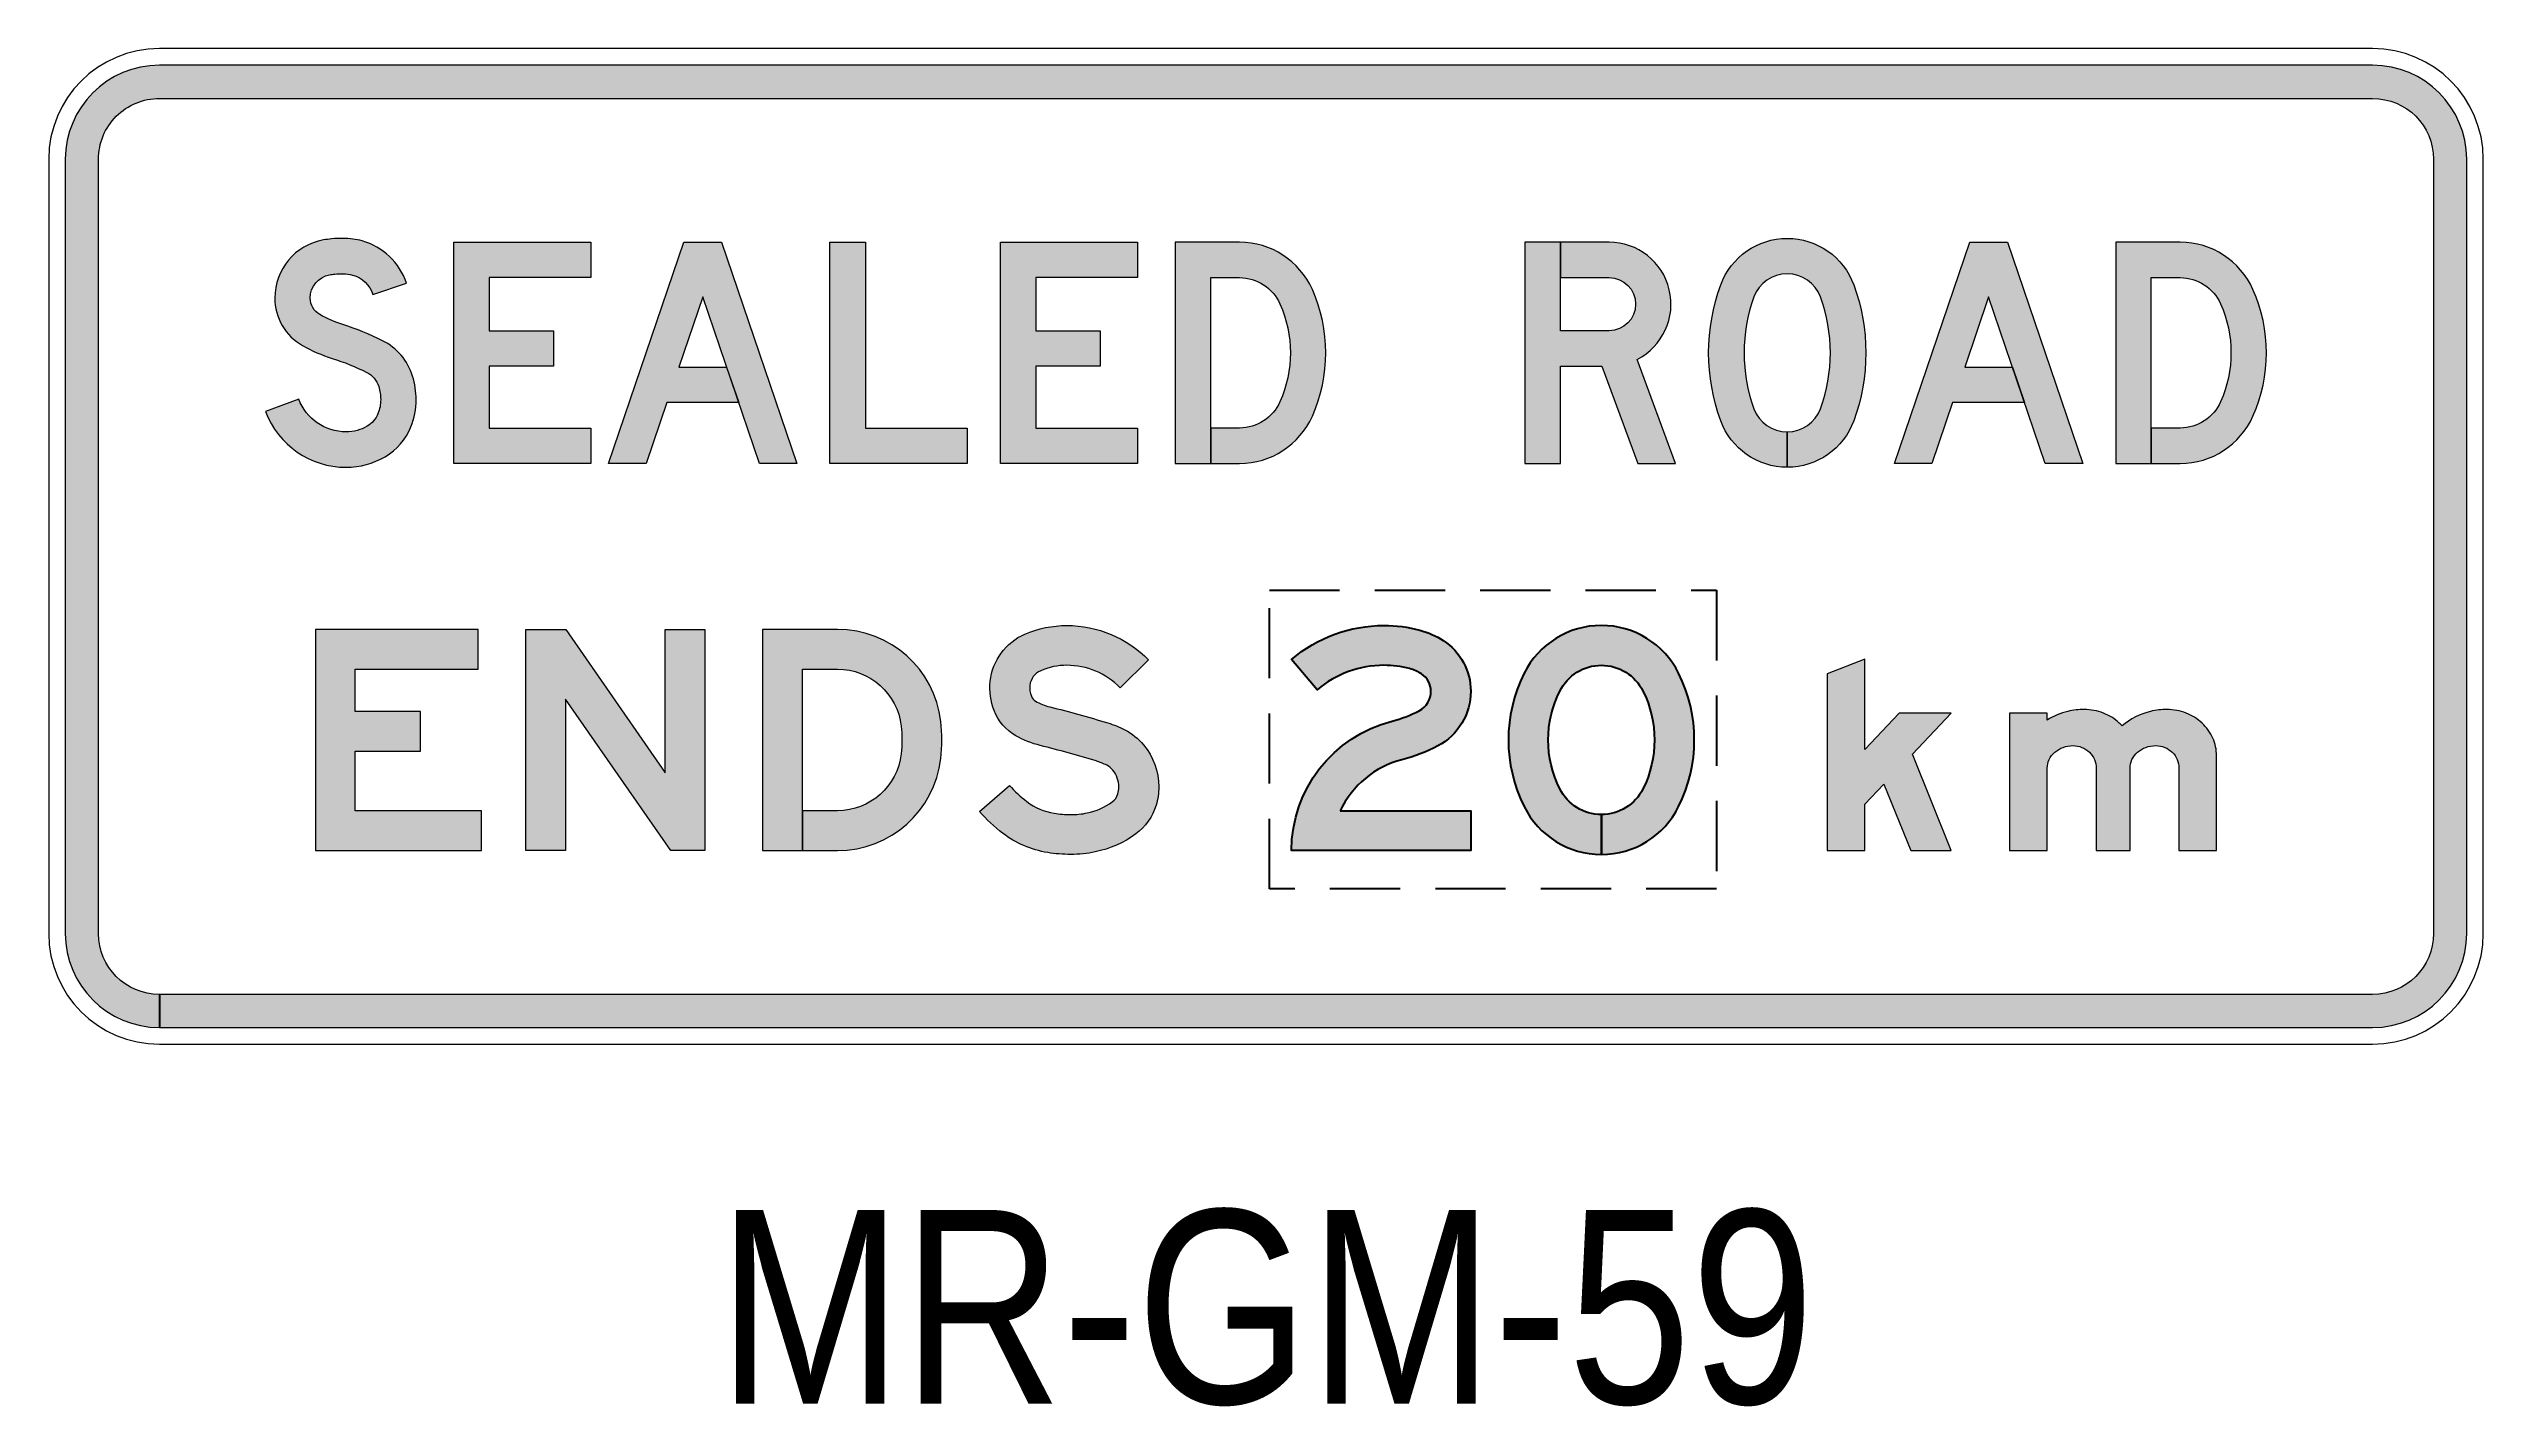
# Model space of a CAD drawing. Header units: millimetres. Extents: x 0 to 44, y -6.5 to 18.
import ezdxf
from ezdxf.enums import TextEntityAlignment as Align

# ---------------------------------------------------------------- set-up
doc = ezdxf.new("R2010")
doc.units = ezdxf.units.MM
doc.linetypes.add('DASHED', pattern=[19.049999999999997, 12.7, -6.35])
for name, color, linetype in [('DASHED LAYER', 1, 'DASHED'), ('GREY LAYER', 8, 'Continuous'), ('T35', 3, 'Continuous')]:
    doc.layers.add(name, color=color, linetype=linetype)
doc.layers.add('GSBWFILL', color=3, linetype='Continuous', lineweight=0)
doc.styles.add('T35', font='ARIALN.TTF', dxfattribs={"height": 3.5})
doc.styles.add('TSText', font='ARIALN.TTF', dxfattribs={"height": 25.00000000928695})

# ---------------------------------------------------------------- blocks, each defined once
blk = doc.blocks.new('*U22')
at = {"layer": 'GSBWFILL', "transparency": 33554687}
blk.add_hatch(color=256, dxfattribs=at).paths.add_polyline_path([(-999.7000000000016, -435.0000000000005), (1000.000000000001, -435.0000000000005, 0.414213562373095), (1085.000000000001, -350.0000000000005), (1085.000000000001, 350.0000000000018, 0.414213562373095), (1000.000000000001, 435.0000000000018), (-1000.000000000002, 435.0000000000018, 0.414213562373095), (-1085.000000000002, 350.0000000000018), (-1085.000000000002, -350.0000000000005, 0.414213562373095), (-1000.000000000002, -435.0000000000005), (-1000.000000000002, -405.0000000000005, -0.414213562373095), (-1055.000000000002, -350.0000000000005), (-1055.000000000002, 350.0000000000018, -0.414213562373095), (-1000.000000000002, 405.0000000000018), (1000.000000000001, 405.0000000000018, -0.414213562373095), (1055.000000000001, 350.0000000000018), (1055.000000000001, -350.0000000000005, -0.414213562373095), (1000.000000000001, -405.0000000000005), (-999.7000000000019, -405)])
at = {"layer": 'GSBWFILL', "linetype": 'Continuous', "transparency": 33554687}
for points in [[(-1000.000000000002, -450.0000000000005), (1000.000000000001, -450.0000000000005, 0.414213562373095), (1100.000000000001, -350.0000000000005), (1100.000000000001, 350.0000000000018, 0.414213562373095), (1000.000000000001, 450.0000000000018), (-1000.000000000002, 450.0000000000018, 0.414213562373095), (-1100.000000000002, 350.0000000000018), (-1100.000000000002, -350.0000000000005, 0.414213562373095), (-1000.000000000002, -450.0000000000005)], [(-999.7000000000016, -435.0000000000005), (1000.000000000001, -435.0000000000005, 0.414213562373095), (1085.000000000001, -350.0000000000005), (1085.000000000001, 350.0000000000018, 0.414213562373095), (1000.000000000001, 435.0000000000018), (-1000.000000000002, 435.0000000000018, 0.414213562373095), (-1085.000000000002, 350.0000000000018), (-1085.000000000002, -350.0000000000005, 0.414213562373095), (-1000.000000000002, -435.0000000000005), (-1000.000000000002, -405.0000000000005, -0.414213562373095), (-1055.000000000002, -350.0000000000005), (-1055.000000000002, 350.0000000000018, -0.414213562373095), (-1000.000000000002, 405.0000000000018), (1000.000000000001, 405.0000000000018, -0.414213562373095), (1055.000000000001, 350.0000000000018), (1055.000000000001, -350.0000000000005, -0.414213562373095), (1000.000000000001, -405.0000000000005), (-999.7000000000019, -405), (-999.7000000000016, -435.0000000000005)]]:
    blk.add_lwpolyline(points, format="xyb", close=True, dxfattribs=at).dxf.unprotected_set("ltscale", 0)
at = {"layer": 'GSBWFILL', "color": 250, "transparency": 33554687, "style": 'TSText'}
for s in ['levels:GSCOLORFILL|GSBWFILL|GSOUTLINE', 'panelStyle:MR-GM-59-Sealed_Rd.ssm', 'chevronShoulderRadius:300.000', 'constructPanels:900|600|450', 'panelBorderRadius:300.000', 'chevronTipRadius:300.000', 'constructPanelMode:0', 'panelRoundCorners:0', 'heightRounding:10', 'panelHeightLock:1', 'widthRounding:10', 'panelStation:none', 'panelWidthLock:1', 'panelName:name', 'legendMaterial:0', 'panelMounting:1', 'panelStandard:2', 'panelQuantity:1', 'panelMaterial:0', 'panelShape:0', 'marginAlign:9', 'panelSizes:', 'version:2']:
    blk.add_text(s, height=0.001, dxfattribs=at).set_placement((-4.547473508864641e-13, 449.9980000000014), align=Align.CENTER)
blk = doc.blocks.new('*U3')
at = {"layer": 'GSBWFILL'}
h = blk.add_hatch(color=256, dxfattribs=at)
edge = h.paths.add_edge_path()
edge.add_arc((70.1138021978752, 139.8349602439575), 31.66503975604246, 74.46761882983742, 89.99999999999937, ccw=False)
edge.add_arc((71.36961921618118, 144.3533723390851), 26.97535701145702, 18.43416843661788, 74.46761882983628, ccw=False)
edge.add_line((96.96080605563552, 152.8833806652067), (127.318809418287, 163.002255693254))
edge.add_arc((71.36961921618013, 144.353372339084), 58.97535701145839, 18.43416843661881, 74.46761882983712)
edge.add_arc((70.11380219787513, 139.8349602439581), 63.66503975604186, 74.46761882983803, 90.00000000000006)
edge.add_arc((70.11380219787479, 87.17811100693719), 116.3218889930628, 89.99999999999987, 95.20208452342816)
edge.add_arc((67.43430500120193, 116.6089654807103), 86.76931042056951, 95.20208452342852, 100.0660043927368)
edge.add_arc((61.58281260194144, 149.5723280011554), 53.29061223869738, 100.0660043927364, 179.9999999999999)
edge.add_arc((57.59622376642022, 149.5723280011556), 49.30402340317619, 180.0000000000001, 240.52539161732)
edge.add_arc((102.7723739602681, 229.5035335058323), 141.1184131237857, 240.5253916173195, 252.4229875600029)
edge.add_arc((-5.154268137836397, -111.1985611304839), 216.2694397253923, 63.49479254048009, 72.42298756000332, ccw=False)
edge.add_arc((81.8551508929528, 63.27562188433962), 21.30308483623306, 17.092358613637998, 63.49479254048009, ccw=False)
edge.add_arc((63.63858117502647, 57.67413260573667), 40.36141882497338, -1.1368683772161603e-13, 17.092358613637487, ccw=False)
edge.add_arc((69.91031519401423, 57.67413260573653), 34.08968480598563, -21.835978028378975, 1.1368683772161603e-13, ccw=False)
edge.add_arc((80.10296240503372, 53.58993848622089), 23.1092158372125, 300.4201037662424, 338.16402197162085, ccw=False)
edge.add_arc((72.8177436446915, 65.99731672222809), 37.49731672222812, 270.00000000000006, 300.4201037662424, ccw=False)
edge.add_arc((72.81774364469152, 74.31938926379087), 45.8193892637909, 200.6540005308844, 270.00000000000006, ccw=False)
edge.add_line((29.94328044301864, 58.15780401743604), (-1.13686837721616e-13, 46.87064510517077))
edge.add_arc((72.81774364469149, 74.31938926379078), 77.81938926379081, 200.6540005308842, 269.9999999999999)
edge.add_arc((72.81774364469143, 65.9973167222284), 69.49731672222843, 269.9999999999999, 300.4201037662422)
edge.add_arc((80.10296240503381, 53.58993848622085), 55.10921583721243, 300.4201037662423, 338.1640219716208)
edge.add_arc((69.91031519401425, 57.67413260573646), 66.08968480598561, 338.1640219716209, 360.0000000000001)
edge.add_arc((63.63858117502667, 57.67413260573663), 72.36141882497319, 359.9999999999999, 377.0923586136376)
edge.add_arc((81.85515089295305, 63.2756218843399), 53.30308483623273, 17.09235861363743, 63.49479254047981)
edge.add_arc((-5.154268137833228, -111.198561130476), 248.2694397253839, 63.49479254047989, 72.4229875600031)
edge.add_arc((102.7723739602719, 229.5035335058409), 109.118413123795, 240.5253916173198, 252.4229875600031, ccw=False)
edge.add_arc((57.59622376642032, 149.5723280011554), 17.30402340317604, 179.9999999999995, 240.5253916173191, ccw=False)
edge.add_arc((61.58281260194153, 149.5723280011556), 21.29061223869724, 100.06600439273649, 180.0000000000001, ccw=False)
edge.add_arc((67.4343050012016, 116.6089654807101), 54.76931042056966, 95.20208452342831, 100.06600439273649, ccw=False)
edge.add_arc((70.11380219787529, 87.17811100693228), 84.32188899306769, 89.99999999999977, 95.20208452342808, ccw=False)
blk.add_lwpolyline([(70.11380219787551, 171.5, -0.06787675261042452), (78.59315953967004, 170.3435695505434, -0.2494830365654269), (96.96080605563552, 152.8833806652067), (127.318809418287, 163.002255693254, 0.2494830365654264), (87.16221351932367, 201.1749061075884, 0.06787675261042452), (70.11380219787506, 203.5, 0.02270227471950201), (59.56703468978421, 203.0208818389779, 0.02122604096759155), (52.26854324855614, 202.0426409332105, 0.3636441175402912), (8.292200363244035, 149.5723280011555, 0.2704077510795036), (33.33678063119186, 106.6495351923277, 0.0519597405227712), (60.15638590907119, 94.97367033413467, -0.03897631886995447), (91.3622734742722, 82.33962051430993, -0.2052815878054308), (102.2173258005501, 69.53687228439209, -0.07471806484743376), (103.9999999999999, 57.67413260573662, -0.09556678149168694), (101.5541485995273, 44.99444737401317, -0.1661941654668835), (91.80399884476228, 33.66202833871628, -0.1335177693873042), (72.81774364469155, 28.49999999999997, -0.3121642975364797), (29.94328044301864, 58.15780401743604), (-1.13686837721616e-13, 46.87064510517077, 0.3121642975364798), (72.81774364469138, -3.500000000000028, 0.1335177693873042), (108.0067626559154, 6.067274401056522, 0.1661941654668837), (131.2582269663246, 33.09202205901265, 0.09556678149168694), (135.9999999999999, 57.67413260573656, 0.07471806484743371), (132.8039568942248, 78.94208351750389, 0.2052815878054319), (105.6432062565886, 110.9762222482267, 0.03897631886995447), (69.8199839289999, 125.4796512773732, -0.05195974052277098), (49.08199018496825, 134.5078979602233, -0.2704077510795024), (40.29220036324429, 149.5723280011556, -0.3636441175402912), (57.86158500182572, 170.5352150791966, -0.02122604096759155), (62.46843668024738, 171.1526866203946, -0.02270227471950201)], format="xyb", close=True, dxfattribs=at)
blk = doc.blocks.new('*U4')
at = {"layer": 'GSBWFILL', "linetype": 'Continuous'}
blk.add_hatch(color=256, dxfattribs=at).paths.add_polyline_path([(124, 168), (32, 168), (32, 120), (90.15557582658448, 120), (90.15557582658454, 88), (32, 88), (32, 32), (124, 32), (124, 0), (0, 0), (0, 200), (124, 200)])
at = {"layer": 'GSBWFILL'}
blk.add_lwpolyline([(124, 168), (32, 168), (32, 120), (90.15557582658448, 120), (90.15557582658454, 88), (32, 88), (32, 32), (124, 32), (124, 0), (0, 0), (0, 200), (124, 200)], close=True, dxfattribs=at)
blk = doc.blocks.new('*U5')
at = {"layer": 'GSBWFILL', "linetype": 'Continuous'}
blk.add_hatch(color=256, dxfattribs=at).paths.add_polyline_path([(0, 0), (68, 200), (102, 200), (170, 0), (136.2009704281322, 0), (85, 150.5910894945062), (63.37275643622598, 86.9815496010532), (106.6166813670329, 86.9815496010532), (117.4966813670329, 54.9815496010532), (52.49275643622593, 54.9815496010532), (33.79902957186789, 0)])
at = {"layer": 'GSBWFILL'}
blk.add_lwpolyline([(0, 0), (68, 200), (102, 200), (170, 0), (136.2009704281322, 0), (85, 150.5910894945062), (63.37275643622598, 86.9815496010532), (106.6166813670329, 86.9815496010532), (117.4966813670329, 54.9815496010532), (52.49275643622593, 54.9815496010532), (33.79902957186789, 0)], close=True, dxfattribs=at)
blk = doc.blocks.new('*U6')
at = {"layer": 'GSBWFILL', "linetype": 'Continuous'}
blk.add_hatch(color=256, dxfattribs=at).paths.add_polyline_path([(32, 32), (124, 32), (124, 0), (0, 0), (0, 200), (32, 200)])
at = {"layer": 'GSBWFILL'}
blk.add_lwpolyline([(32, 32), (124, 32), (124, 0), (0, 0), (0, 200), (32, 200)], close=True, dxfattribs=at)
blk = doc.blocks.new('*U7')
at = {"layer": 'GSBWFILL', "linetype": 'Continuous'}
blk.add_hatch(color=256, dxfattribs=at).paths.add_polyline_path([(124, 168), (32, 168), (32, 120), (90.15557582658448, 120), (90.15557582658454, 88), (32, 88), (32, 32), (124, 32), (124, 0), (0, 0), (0, 200), (124, 200)])
at = {"layer": 'GSBWFILL'}
blk.add_lwpolyline([(124, 168), (32, 168), (32, 120), (90.15557582658448, 120), (90.15557582658454, 88), (32, 88), (32, 32), (124, 32), (124, 0), (0, 0), (0, 200), (124, 200)], close=True, dxfattribs=at)
blk = doc.blocks.new('*U8')
at = {"layer": 'GSBWFILL', "linetype": 'Continuous'}
blk.add_hatch(color=256, dxfattribs=at).paths.add_polyline_path([(0, 0), (32, 0), (32, 168), (58.06346010171023, 168, -0.2964931262111151), (94.62198769690465, 144.2318840579709, -0.212019282081777), (94.62198769690458, 55.76811594202892, -0.2964931262111143), (58.06346010171029, 32), (32.00999999999999, 31.99999999999999), (32.00999999999999, 0), (58.06346010171028, 0, 0.2964931262111141), (123.8688097730599, 42.78260869565198, 0.2120192820817773), (123.8688097730601, 157.2173913043477, 0.2964931262111152), (58.06346010171021, 200), (0, 200)])
at = {"layer": 'GSBWFILL'}
blk.add_lwpolyline([(32.00999999999999, 31.99999999999999), (32.00999999999999, 0), (58.06346010171023, 0, 0.2964931262111147), (123.86880977306, 42.78260869565205, 0.2120192820817774), (123.8688097730601, 157.2173913043478, 0.2964931262111148), (58.06346010171023, 200), (0, 200), (0, 0), (32, 0), (32, 168), (58.06346010171023, 168, -0.2964931262111147), (94.62198769690463, 144.231884057971, -0.2120192820817771), (94.62198769690457, 55.76811594202893, -0.2964931262111147), (58.06346010171023, 32)], format="xyb", close=True, dxfattribs=at)
blk = doc.blocks.new('*U2')
at = {"layer": 'GSBWFILL', "color": 28, "true_color": 0x0a0a0a}
for name, p in [('*U3', (0, 0)), ('*U4', (170, 0)), ('*U5', (310, 0)), ('*U6', (510, 0)), ('*U7', (664, 0)), ('*U8', (822, 0))]:
    blk.add_blockref(name, p, dxfattribs=at)
blk = doc.blocks.new('*U10')
at = {"layer": 'GSBWFILL'}
h = blk.add_hatch(color=256, dxfattribs=at)
edge = h.paths.add_edge_path()
edge.add_line((32.005, 200.0000000000001), (32.005, 168))
edge.add_line((32.005, 168), (75.95926078043158, 168))
edge.add_arc((75.95926078043156, 144), 24, -90, 90, ccw=False)
edge.add_line((75.95926078043158, 120), (32, 120))
edge.add_line((32, 120), (32, 200.0000000000001))
edge.add_line((32, 200.0000000000001), (0, 200.0000000000001))
edge.add_line((0, 200.0000000000001), (0, 0))
edge.add_line((0, 0), (32, 0))
edge.add_line((32, 0), (32, 87.99999999999999))
edge.add_line((32, 87.99999999999999), (69.56177767763825, 87.99999999999989))
edge.add_line((69.56177767763825, 87.99999999999989), (101.9068749928872, -1.13686837721616e-13))
edge.add_line((101.9068749928872, -1.13686837721616e-13), (136.0000005012898, 0))
edge.add_line((136.0000005012898, 0), (101.4069289715749, 94.11597266024452))
edge.add_arc((75.95926078043153, 144), 56.00000000000001, 297.0277924266878, 449.9999999999999)
edge.add_line((75.95926078043158, 200), (32.005, 200.0000000000001))
blk.add_lwpolyline([(32.005, 200.0000000000001), (32.005, 168), (75.95926078043158, 168, -0.9999999999999997), (75.95926078043158, 120), (32, 120), (32, 200.0000000000001), (0, 200.0000000000001), (0, 0), (32, 0), (32, 87.99999999999999), (69.56177767763825, 87.99999999999989), (101.9068749928872, -1.13686837721616e-13), (136.0000005012898, 0), (101.4069289715749, 94.11597266024452, 0.7881398215037695), (75.95926078043158, 200)], format="xyb", close=True, dxfattribs=at)
blk = doc.blocks.new('*U11')
at = {"layer": 'GSBWFILL', "linetype": 'Continuous'}
blk.add_hatch(color=256, dxfattribs=at).paths.add_polyline_path([(10.8974677644866, 161.4928538138885, 0.177215189873418), (10.89746776448655, 38.50714618611153, 0.3148253933391206), (71, -3.499999999999993), (71, 28.5, -0.3148253933391204), (40.9487338822433, 49.50357309305578, -0.1772151898734181), (40.94873388224336, 150.4964269069443, -0.6989247311827949), (101.0512661177567, 150.4964269069442, -0.177215189873418), (101.0512661177567, 49.50357309305575, -0.3147395270879065), (71.00999999999999, 28.50000156250005), (71.00999999999999, -3.499999218749977, 0.3147824596861237), (131.1025322355135, 38.5071461861116, 0.1772151898734178), (131.1025322355134, 161.4928538138885, 0.6989247311827947)])
at = {"layer": 'GSBWFILL'}
blk.add_lwpolyline([(71, -3.499999999999986, -0.3148253933391205), (10.89746776448658, 38.50714618611153, -0.1772151898734181), (10.89746776448658, 161.4928538138885, -0.6989247311827952), (131.1025322355134, 161.4928538138885, -0.1772151898734181), (131.1025322355134, 38.50714618611148, -0.3147824596861233), (71.00999999999999, -3.499999218749981), (71.00999999999999, 28.50000156250004, 0.3147395270879066), (101.0512661177567, 49.50357309305574, 0.1772151898734181), (101.0512661177567, 150.4964269069443, 0.6989247311827952), (40.94873388224335, 150.4964269069442, 0.1772151898734181), (40.94873388224329, 49.50357309305576, 0.3148253933391204), (71, 28.5)], format="xyb", close=True, dxfattribs=at)
blk = doc.blocks.new('*U12')
at = {"layer": 'GSBWFILL', "linetype": 'Continuous'}
blk.add_hatch(color=256, dxfattribs=at).paths.add_polyline_path([(0, 0), (68, 200), (102, 200), (170, 0), (136.2009704281322, 0), (85, 150.5910894945062), (63.37275643622598, 86.9815496010532), (106.6166813670329, 86.9815496010532), (117.4966813670329, 54.9815496010532), (52.49275643622593, 54.9815496010532), (33.79902957186789, 0)])
at = {"layer": 'GSBWFILL'}
blk.add_lwpolyline([(0, 0), (68, 200), (102, 200), (170, 0), (136.2009704281322, 0), (85, 150.5910894945062), (63.37275643622598, 86.9815496010532), (106.6166813670329, 86.9815496010532), (117.4966813670329, 54.9815496010532), (52.49275643622593, 54.9815496010532), (33.79902957186789, 0)], close=True, dxfattribs=at)
blk = doc.blocks.new('*U13')
at = {"layer": 'GSBWFILL', "linetype": 'Continuous'}
blk.add_hatch(color=256, dxfattribs=at).paths.add_polyline_path([(0, 0), (32, 0), (32, 168), (58.06346010171023, 168, -0.2964931262111151), (94.62198769690465, 144.2318840579709, -0.212019282081777), (94.62198769690458, 55.76811594202892, -0.2964931262111143), (58.06346010171029, 32), (32.00999999999999, 31.99999999999999), (32.00999999999999, 0), (58.06346010171028, 0, 0.2964931262111141), (123.8688097730599, 42.78260869565198, 0.2120192820817773), (123.8688097730601, 157.2173913043477, 0.2964931262111152), (58.06346010171021, 200), (0, 200)])
at = {"layer": 'GSBWFILL'}
blk.add_lwpolyline([(32.00999999999999, 31.99999999999999), (32.00999999999999, 0), (58.06346010171023, 0, 0.2964931262111147), (123.86880977306, 42.78260869565205, 0.2120192820817774), (123.8688097730601, 157.2173913043478, 0.2964931262111148), (58.06346010171023, 200), (0, 200), (0, 0), (32, 0), (32, 168), (58.06346010171023, 168, -0.2964931262111147), (94.62198769690463, 144.231884057971, -0.2120192820817771), (94.62198769690457, 55.76811594202893, -0.2964931262111147), (58.06346010171023, 32)], format="xyb", close=True, dxfattribs=at)
blk = doc.blocks.new('*U9')
at = {"layer": 'GSBWFILL', "color": 28, "true_color": 0x0a0a0a, "xscale": 0.9999999963140453, "zscale": 0.9999999963140453}
blk.add_blockref('*U10', (0, 0), dxfattribs=at)
at = {"layer": 'GSBWFILL', "color": 28, "true_color": 0x0a0a0a}
for name, p in [('*U11', (166, 0)), ('*U12', (334, 0)), ('*U13', (534, 0))]:
    blk.add_blockref(name, p, dxfattribs=at)
blk = doc.blocks.new('*U1')
at = {"layer": 'GSBWFILL'}
for name, p in [('*U2', (-904, 0)), ('*U9', (234, 0))]:
    blk.add_blockref(name, p, dxfattribs=at)
blk = doc.blocks.new('*U15')
at = {"layer": 'GSBWFILL', "linetype": 'Continuous'}
blk.add_hatch(color=256, dxfattribs=at).paths.add_polyline_path([(0, 200), (0, 0), (150.0000000000001, 0), (149.9999999999999, 35.99999999999999), (35.99999999999989, 35.99999999999999), (36, 89.79369452008171), (95, 89.79369452008171), (95, 125.7936945200817), (36.00000000000001, 125.7936945200817), (35.99999999999989, 164), (146.9999999999999, 164), (147.0000000000001, 200)])
at = {"layer": 'GSBWFILL'}
blk.add_lwpolyline([(149.9999999999999, 35.99999999999999), (35.99999999999989, 35.99999999999999), (36, 89.79369452008171), (95, 89.79369452008171), (95, 125.7936945200817), (36, 125.7936945200817), (35.99999999999989, 164), (146.9999999999999, 164), (147.0000000000001, 200), (0, 200), (0, 0), (150.0000000000001, 0)], close=True, dxfattribs=at)
blk = doc.blocks.new('*U16')
at = {"layer": 'GSBWFILL', "linetype": 'Continuous'}
blk.add_hatch(color=256, dxfattribs=at).paths.add_polyline_path([(131, 0), (162, 0), (162, 200), (126, 200), (126, 70.38686046613338), (36.12227550571287, 200), (0, 200), (0, 0), (36, 0), (36, 137)])
at = {"layer": 'GSBWFILL'}
blk.add_lwpolyline([(162, 200), (162, 0), (131, 0), (36, 137), (36, 0), (0, 0), (0, 200), (36.12227550571288, 200), (126, 70.38686046613333), (126, 200)], close=True, dxfattribs=at)
blk = doc.blocks.new('*U17')
at = {"layer": 'GSBWFILL', "linetype": 'Continuous'}
blk.add_hatch(color=256, dxfattribs=at).paths.add_polyline_path([(35.99999999999999, 164), (67.65928218272634, 164, -0.3813617437735931), (125.286421175144, 112.5660377358489, -0.05678630287894238), (125.2864211751439, 87.4339622641509, -0.3813617437735919), (67.6592821827264, 36), (36.00999999999999, 36), (36.00999999999999, 0), (67.65928218272637, 0, 0.3813617437735922), (161.0549902049202, 83.3584905660376, 0.05678630287894339), (161.0549902049202, 116.6415094339625, 0.3813617437735915), (67.65928218272632, 200), (0, 200), (0, 0), (36, 0)])
at = {"layer": 'GSBWFILL'}
blk.add_lwpolyline([(36.00999999999999, 0), (67.65928218272643, 0, 0.3813617437735924), (161.0549902049202, 83.35849056603772, 0.05678630287894275), (161.0549902049202, 116.6415094339623, 0.3813617437735923), (67.65928218272632, 200), (0, 200), (0, 0), (36, 0), (36, 164), (67.65928218272632, 164, -0.3813617437735922), (125.2864211751439, 112.5660377358491, -0.05678630287894275), (125.2864211751439, 87.43396226415092, -0.3813617437735924), (67.65928218272632, 36), (36.00999999999999, 36)], format="xyb", close=True, dxfattribs=at)
blk = doc.blocks.new('*U18')
at = {"layer": 'GSBWFILL'}
h = blk.add_hatch(color=256, dxfattribs=at)
edge = h.paths.add_edge_path()
edge.add_arc((102.1677367288178, 57.50820776820213), 23.83226327118223, 6.832938938193173e-14, 39.55608542603352)
edge.add_arc((107.1534970872967, 61.62635490903778), 17.36566120937627, 39.55608542603418, 63.01077826704883)
edge.add_arc((87.8050587171796, 23.63524046432323), 59.99999999999925, 63.01077826704869, 72.8961176715449)
edge.add_arc((-169.4735156778506, -812.46024808554), 934.7845053589897, 72.89611767154476, 76.10673573896845)
edge.add_arc((75.69239005524184, 178.7088812800609), 86.25543721979645, 240.1812424533808, 256.1067357389686, ccw=False)
edge.add_arc((55.0358952433962, 142.6679730541961), 44.71463987962718, 201.2247471099137, 240.1812424533812, ccw=False)
edge.add_arc((66.646312128295, 147.1771271481237), 57.16992995589305, 174.1420972584934, 201.2247471099137, ccw=False)
edge.add_arc((61.79447591919619, 147.6749130327941), 52.29262482017525, 113.3248090472218, 174.1420972584929, ccw=False)
edge.add_arc((78.90863453129744, 107.9835979516592), 95.5164020483408, 90.00000000000011, 113.32480904722209, ccw=False)
edge.add_arc((78.90863453129735, 100.0247905084006), 103.4752094915994, 44.43422151187508, 90, ccw=False)
edge.add_line((152.7955899241834, 172.4667452176714), (127.089622212566, 147.263506854134))
edge.add_arc((78.90863453129734, 100.0247905084006), 67.4752094915994, 44.43422151187518, 89.99999999999997)
edge.add_arc((78.90863453129748, 107.9835979516591), 59.51640204834086, 90.0000000000001, 113.324809047222)
edge.add_arc((61.79447591919633, 147.674913032794), 16.29262482017533, 113.3248090472216, 174.1420972584926)
edge.add_arc((66.64631212829485, 147.1771271481235), 21.16992995589287, 174.1420972584934, 201.2247471099135)
edge.add_arc((55.03589524339601, 142.6679730541961), 8.714639879627033, 201.2247471099151, 240.1812424533825)
edge.add_arc((75.69239005524224, 178.7088812800619), 50.25543721979742, 240.1812424533807, 256.1067357389685)
edge.add_arc((-169.4735156778484, -812.4602480855314), 970.7845053589808, 72.8961176715448, 76.1067357389685, ccw=False)
edge.add_arc((87.80505871717845, 23.63524046432066), 96.00000000000209, 63.010778267048806, 72.89611767154503, ccw=False)
edge.add_arc((107.1534970872962, 61.62635490903731), 53.36566120937694, 39.55608542603369, 63.01077826704852, ccw=False)
edge.add_arc((102.1677367288177, 57.50820776820207), 59.83226327118229, 1.1368683772161603e-13, 39.55608542603352, ccw=False)
edge.add_arc((103.6269646087591, 57.50820776820174), 58.37303539124093, -16.502784206950082, 3.979039320256561e-13, ccw=False)
edge.add_arc((112.1326712234255, 54.9882530896153), 49.50189022294897, 306.067654283575, 343.4972157930495, ccw=False)
edge.add_arc((85.46325567343933, 91.60455398895405), 94.8010206486951, 281.64463353434644, 306.0676542835746, ccw=False)
edge.add_arc((82.48655818798457, 106.0487587405361), 109.5487587405361, 269.9999999999998, 281.6446335343465, ccw=False)
edge.add_arc((82.48655818798396, 125.621958325544), 129.121958325544, 260.73485717810445, 270.0000000000001, ccw=False)
edge.add_arc((76.4331664513607, 88.5145574524285), 91.52404945982235, 232.6491566250259, 260.73485717810445, ccw=False)
edge.add_arc((105.4234516809131, 126.4997735101296), 139.3080768815565, 220.820184332199, 232.6491566250259, ccw=False)
edge.add_line((0, 35.43586122804156), (27.24353350839601, 58.96860186692398))
edge.add_arc((105.4234516809135, 126.4997735101296), 103.3080768815567, 220.8201843321989, 232.6491566250257)
edge.add_arc((76.43316645136075, 88.5145574524285), 55.52404945982237, 232.6491566250259, 260.7348571781044)
edge.add_arc((82.4865581879839, 125.6219583255439), 93.12195832554396, 260.7348571781044, 270.0000000000001)
edge.add_arc((82.48655818798446, 106.0487587405378), 73.54875874053782, 269.9999999999997, 281.6446335343464)
edge.add_arc((85.46325567343933, 91.6045539889536), 58.80102064869467, 281.6446335343466, 306.0676542835747)
edge.add_arc((112.1326712234256, 54.98825308961523), 13.5018902229488, 306.0676542835752, 343.4972157930496)
edge.add_arc((103.626964608759, 57.50820776820193), 22.37303539124099, 343.49721579305, 360.0000000000006)
blk.add_lwpolyline([(126, 57.50820776820215, 0.1743304954717333), (120.5424491874822, 72.68538519644424, 0.1026991963822993), (115.0344314514025, 77.10075514903069, 0.04315969887402462), (105.4513640290994, 80.98162578056109, 0.01400988057183624), (54.98125867972931, 94.9768713488255, -0.06960013284270304), (32.801181761046, 103.8734304493072, -0.1716360035512778), (13.35436019429551, 126.4800560938415, -0.1187234951562883), (9.774919317474087, 153.0119854085295, -0.2717749908022042), (41.08956920335277, 195.6939243561421, -0.1021265273709435), (78.90863453129737, 203.5, -0.2014799836775048), (152.7955899241834, 172.4667452176714), (127.089622212566, 147.263506854134, 0.2014799836775047), (78.90863453129737, 167.5, 0.1021265273709431), (55.34352268787541, 162.6360234841711, 0.2717749908022039), (45.58692998058166, 149.3377654551959, 0.1187234951562877), (46.91239098258097, 139.5130361679643, 0.1716360035512769), (50.70247063465513, 135.1071279035569, 0.06960013284270296), (63.62535989294918, 129.923681134779, -0.01400988057183625), (116.039147216251, 115.3894569703044, -0.04315969887402459), (131.3720550919364, 109.1800639598556, -0.1026991963822996), (148.2985057980094, 95.61138182545061, -0.1743304954717333), (162, 57.50820776820215, -0.0721316908843222), (159.5953772349078, 40.92665027512463, -0.164784960601969), (141.2764200869867, 14.97476739013437, -0.1069707658156256), (104.597983862003, -1.245301655436165, -0.05085306687622443), (82.4865581879842, -3.500000000000014, -0.04044884992955392), (61.69748190355608, -1.815455447114473, -0.1231641550803296), (20.90607000580076, 15.7588484678444, -0.05165950962832984), (0, 35.43586122804156), (27.24353350839601, 58.96860186692398, 0.05165950962832951), (42.74705588697816, 44.37652370078759, 0.1231641550803296), (67.49360485541308, 33.71488312046684, 0.04044884992955369), (82.48655818798409, 32.49999999999999, 0.05085306687622443), (97.33170961648659, 34.01375758596934, 0.1069707658156254), (120.0817757135521, 44.07437305556637, 0.1647849606019683), (125.0783636679948, 51.15288000174188, 0.07213169088432243)], format="xyb", close=True, dxfattribs=at)
blk = doc.blocks.new('*U14')
at = {"layer": 'GSBWFILL', "color": 28, "true_color": 0x0a0a0a}
for name, p in [('*U15', (0, 0)), ('*U16', (190, 0)), ('*U17', (404, 0)), ('*U18', (600, 0))]:
    blk.add_blockref(name, p, dxfattribs=at)
blk = doc.blocks.new('*U20')
at = {"layer": 'GSBWFILL', "linetype": 'Continuous'}
blk.add_hatch(color=256, dxfattribs=at).paths.add_polyline_path([(90.67667566303874, 102.6105590409248), (132, 146), (76.76187473197388, 146), (40, 107.4000756516775), (40, 203.4999790823973), (0, 188.0614180476359), (0, 0), (40, 0), (40, 49.40011041501656), (60.37012409718483, 70.78871626958689), (88.87815591327308, 0), (132, 0)])
at = {"layer": 'GSBWFILL'}
blk.add_lwpolyline([(90.67667566303874, 102.6105590409248), (132, 146), (76.76187473197388, 146), (40, 107.4000756516775), (40, 203.4999790823973), (0, 188.0614180476359), (0, 0), (40, 0), (40, 49.40011041501656), (60.37012409718483, 70.78871626958689), (88.87815591327308, 0), (132, 0)], close=True, dxfattribs=at)
blk = doc.blocks.new('*U21')
at = {"layer": 'GSBWFILL', "linetype": 'Continuous'}
h = blk.add_hatch(color=256, dxfattribs=at)
edge = h.paths.add_edge_path()
edge.add_arc((155.7153296264924, 86.99511755650809), 24.5282097319339, 45.82979570204179, 68.0808265539651, ccw=False)
edge.add_arc((156.1420760110529, 87.43440733147503), 23.9157654625298, 23.092845889367595, 45.82979570204162, ccw=False)
edge.add_arc((156.8060842686133, 87.7175328658991), 23.19391573138671, 0, 23.09284588936822, ccw=False)
edge.add_line((180, 87.7175328658991), (180, 0))
edge.add_line((180, 0), (220, 0))
edge.add_line((220, 0), (220, 100.8830320548367))
edge.add_arc((174.0753468275611, 100.8830320548367), 45.92465317243887, 0, 23.93171822373219)
edge.add_arc((170.8242551602883, 99.44019281717675), 49.48153131130478, 23.93171822373218, 46.97501240943499)
edge.add_arc((168.730439071099, 97.19681228199977), 52.55021540077355, 46.97501240943522, 68.8635846861375)
edge.add_arc((167.3745328426901, 93.68953779756492), 56.31046220243508, 68.86358468613724, 90)
edge.add_arc((167.3745328426902, 69.99478146240631), 80.00521853759369, 90.00000000000007, 102.6042796135857)
edge.add_arc((166.6926525247094, 78.0285138763368), 72.0245107674768, 103.4695365311015, 130.8206849945816)
edge.add_arc((82.82425516028852, 99.44019281717684), 49.48153131130454, 41.97494773133587, 46.97501240943514)
edge.add_arc((80.73043907109901, 97.19681228199977), 52.55021540077354, 46.97501240943524, 68.86358468613751)
edge.add_arc((79.37453284269009, 93.68953779756492), 56.31046220243508, 68.86358468613724, 90)
edge.add_arc((79.37453284269016, 69.99478146240604), 80.00521853759396, 90.00000000000006, 102.6042796135857)
edge.add_arc((78.69265252470946, 78.02851387633706), 72.02451076747658, 103.4695365311017, 122.4942570075609)
edge.add_line((40, 138.7772487758923), (40, 146))
edge.add_line((40, 146), (0, 146))
edge.add_line((0, 146), (0, 0))
edge.add_line((0, 0), (40, 0))
edge.add_line((40, 0), (40, 87.71753286589909))
edge.add_arc((60.83417894850335, 87.71753286589907), 20.83417894850335, 154.5282720028093, 180, ccw=False)
edge.add_arc((64.03048830144328, 86.19490705822676), 24.37462847220526, 131.0076349936262, 154.5282720028096, ccw=False)
edge.add_arc((66.09710507856302, 83.81817613339862), 27.52419269484101, 109.80736038530819, 131.0076349936262, ccw=False)
edge.add_arc((67.43949500252643, 80.0910470400427), 31.48569518587881, 89.99999999999977, 109.8073603853079, ccw=False)
edge.add_arc((67.43949500252666, 86.30962031839456), 25.26712190752694, 68.08082655396498, 90.00000000000028, ccw=False)
edge.add_arc((67.71532962649229, 86.99511755650809), 24.52820973193397, 45.82979570204162, 68.08082655396481, ccw=False)
edge.add_arc((68.1420760110529, 87.43440733147501), 23.91576546252978, 23.09284588936771, 45.82979570204168, ccw=False)
edge.add_arc((68.80608426861329, 87.7175328658991), 23.19391573138671, 0, 23.09284588936822, ccw=False)
edge.add_line((92, 87.7175328658991), (92, 0))
edge.add_line((92, 0), (128, 0))
edge.add_line((128, 0), (128, 87.71753286589909))
edge.add_arc((148.8341789485033, 87.71753286589919), 20.83417894850334, 154.5282720028097, 180.0000000000003, ccw=False)
edge.add_arc((152.0304883014433, 86.19490705822646), 24.37462847220541, 131.0076349936256, 154.528272002809, ccw=False)
edge.add_arc((154.0971050785631, 83.81817613339872), 27.52419269484096, 109.80736038530841, 131.0076349936264, ccw=False)
edge.add_arc((155.4394950025264, 80.09104704004267), 31.48569518587882, 89.99999999999977, 109.8073603853079, ccw=False)
edge.add_arc((155.4394950025266, 86.30962031839454), 25.26712190752696, 68.08082655396493, 90.00000000000011, ccw=False)
at = {"layer": 'GSBWFILL'}
blk.add_lwpolyline([(164.8716674585635, 109.7502169884754, -0.09739464939670292), (172.8063946356061, 104.5885415981205, -0.0995354279343683), (178.1414826297246, 96.81470296034922, -0.1011039461656411), (180, 87.7175328658991), (180, 0), (220, 0), (220, 100.8830320548367, 0.1048030179721755), (216.0518361595565, 119.5122594239381, 0.1008855307406954), (204.5863575327339, 135.6139731601839, 0.09579836817007242), (187.6795049501371, 146.2116879931507, 0.09248737428302214), (167.3745328426901, 150, 0.05505205982243612), (149.9161032513398, 148.0719114650645, 0.1199117204326835), (119.6106725914451, 132.5337183696518, 0.02182035996796309), (116.5863575327339, 135.6139731601839, 0.09579836817007242), (99.67950495013713, 146.2116879931507, 0.09248737428302214), (79.37453284269009, 150, 0.05505205982243612), (61.91610325133973, 148.0719114650645, 0.08320220139569866), (40, 138.7772487758923), (40, 146), (0, 146), (0, 0), (40, 0), (40, 87.71753286589909, -0.1116012735434615), (42.02513207801013, 96.67759805996153, -0.102989975481698), (48.03684201390564, 104.5885415981205, -0.09276840372104522), (56.77029056251172, 109.7139617844638, -0.08664174293623021), (67.43949500252654, 111.5767422259215, -0.09593311806680128), (76.87166745856348, 109.7502169884755, -0.09739464939670292), (84.80639463560613, 104.5885415981205, -0.0995354279343683), (90.14148262972458, 96.81470296034922, -0.1011039461656411), (92, 87.7175328658991), (92, 0), (128, 0), (128, 87.71753286589909, -0.1116012735434615), (130.0251320780101, 96.67759805996153, -0.102989975481698), (136.0368420139057, 104.5885415981205, -0.09276840372104506), (144.7702905625117, 109.7139617844638, -0.08664174293623021), (155.4394950025265, 111.5767422259215, -0.09593311806680128)], format="xyb", close=True, dxfattribs=at)
blk = doc.blocks.new('*U19')
at = {"layer": 'GSBWFILL', "color": 28, "true_color": 0x0a0a0a, "xscale": 0.85, "yscale": 0.85, "zscale": 0.85}
for name, p in [('*U20', (0, 0)), ('*U21', (164.8999999999996, 0))]:
    blk.add_blockref(name, p, dxfattribs=at)

msp = doc.modelspace()

# ---------------------------------------------------------------- hatches: boundary and pattern name
at = {"layer": 'GSBWFILL'}
h = msp.add_hatch(color=8, dxfattribs=at)
edge = h.paths.add_edge_path()
edge.add_line((23.3415290797388, 4.219999999999991), (25.7010000000001, 4.219999999999991))
edge.add_line((25.7010000000001, 4.219999999999991), (25.7010000000001, 3.499999999999991))
edge.add_line((25.7010000000001, 3.499999999999991), (22.4610000000001, 3.499999999999991))
edge.add_arc((24.8759252631597, 3.499999999999987), 2.414925263159606, 104.3543172372334, 179.9999999999999, ccw=False)
edge.add_arc((23.718502964368, 8.022829965366418), 2.25365238676299, 284.3543172372335, 297.7732364367714)
edge.add_arc((24.58335129188464, 6.380640260872799), 0.3976487081154564, 297.7732364367715, 360)
edge.add_arc((24.60769639841702, 6.380640260872799), 0.3733036015830784, 0, 56.98303232231414)
edge.add_arc((24.40404278201177, 6.067244416865301), 0.7470571975739514, 56.98303232231426, 75.09879145111076)
edge.add_arc((24.13106829021692, 5.04141793635962), 1.80858206364037, 75.09879145111077, 90)
edge.add_arc((24.13106829021693, 4.989104667167118), 1.860895332832873, 90.00000000000011, 130.3224627209029)
edge.add_line((22.92690388756158, 6.407878620669528), (22.4610000000001, 6.956817203349869))
edge.add_arc((24.13106829021692, 4.989104667167116), 2.580895332832875, 90, 130.3224627209028, ccw=False)
edge.add_arc((24.13106829021691, 5.041417936359613), 2.528582063640378, 75.09879145111051, 89.99999999999977, ccw=False)
edge.add_arc((24.40404278201179, 6.0672444168653), 1.467057197573946, 56.983032322314784, 75.09879145111142, ccw=False)
edge.add_arc((24.60769639841702, 6.380640260872806), 1.093303601583077, -2.2737367544323206e-13, 56.98303232231399, ccw=False)
edge.add_arc((24.58335129188464, 6.380640260872805), 1.11764870811546, 297.77323643677107, 359.9999999999998, ccw=False)
edge.add_arc((23.71850296436799, 8.022829965366409), 2.973652386762983, 284.35431723723366, 297.77323643677147, ccw=False)
edge.add_arc((24.8759252631597, 3.499999999999995), 1.694925263159599, 104.3543172372335, 154.8621540430072)
at = {"layer": 'GSBWFILL', "linetype": 'Continuous'}
msp.add_hatch(color=8, dxfattribs=at).paths.add_polyline_path([(27.30913114754108, 6.384557377049171, -0.6190476190476187), (28.81286885245911, 6.384557377049171, -0.2352941176470597), (28.81286885245911, 4.615442622950805, -0.2844108964349207), (28.0612000000001, 4.150000023809516), (28.0612000000001, 3.430000012820503, 0.2844405914355404), (29.45732786885256, 4.294393442622936, 0.2352941176470597), (29.45732786885256, 6.705606557377041, 0.6190476190476187), (26.66467213114764, 6.705606557377041, 0.2352941176470585), (26.66467213114764, 4.294393442622946, 0.2844752361889956), (28.0610000000001, 3.429999999999991), (28.0610000000001, 4.149999999999991, -0.284475236188996), (27.30913114754108, 4.615442622950813, -0.2352941176470586)])

# ---------------------------------------------------------------- linework, layer by layer
at = {"layer": 'DASHED LAYER', "ltscale": 0.1}
msp.add_lwpolyline([(22.06100000000011, 8.208354097153197), (30.1410000000001, 8.208354097153197), (30.1410000000001, 2.804965569735787), (22.06100000000011, 2.804965569735787)], close=True, dxfattribs=at)
at = {"layer": 'GREY LAYER'}
for points in [[(23.3415290797388, 4.219999999999991), (25.7010000000001, 4.219999999999991), (25.7010000000001, 3.499999999999991), (22.4610000000001, 3.499999999999991, -0.3425992352268948), (24.27722292615505, 5.839534042990526, 0.05861808123977843), (24.76864500876101, 6.028801187499712, 0.2783903765215026), (24.9810000000001, 6.380640260872799, 0.2538888372410792), (24.81110481854994, 6.69365878041107, 0.07920995008996091), (24.59615091378367, 6.789178570479158, 0.06511056418939712), (24.13106829021692, 6.849999999999991, 0.1777780963328387), (22.92690388756158, 6.407878620669528), (22.4610000000001, 6.956817203349869, -0.1777780963328387), (24.13106829021692, 7.569999999999991, -0.06511056418939713), (24.78130120123817, 7.484965442341164, -0.07920995008996103), (25.20342372968453, 7.297385433761879, -0.2538888372410795), (25.7010000000001, 6.380640260872801, -0.2783903765215026), (25.10414585015251, 5.391746099280813, -0.05861808123977843), (24.45572355688652, 5.142011624118941, 0.2240205711724921)], [(28.81286885245911, 6.384557377049171, -0.235294117647059), (28.81286885245911, 4.615442622950809, -0.2844108964349221), (28.0612000000001, 4.150000023809516), (28.0612000000001, 3.430000012820503, 0.2844405914355415), (29.45732786885256, 4.29439344262294, 0.235294117647059), (29.45732786885256, 6.705606557377041, 0.6190476190476192), (26.66467213114764, 6.705606557377041, 0.2352941176470588), (26.66467213114764, 4.29439344262294, 0.284475236188995), (28.0610000000001, 3.429999999999991), (28.0610000000001, 4.149999999999991, -0.2844752361889952), (27.30913114754108, 4.615442622950812, -0.2352941176470588), (27.30913114754108, 6.384557377049171, -0.6190476190476192)]]:
    msp.add_lwpolyline(points, format="xyb", close=True, dxfattribs=at)

# ---------------------------------------------------------------- block references
at = {"layer": 'GSBWFILL', "xscale": 0.02, "yscale": 0.02, "zscale": 0.02}
for name, p in [('*U22', (22.00000000000004, 9.000000000000027)), ('*U1', (22.00000000000008, 10.50000000000003)), ('*U14', (4.821000000000099, 3.499999999999991)), ('*U19', (32.1410000000001, 3.499999999999991))]:
    msp.add_blockref(name, p, dxfattribs=at)

# ---------------------------------------------------------------- texts
at = {"layer": 'T35', "insert": (22.00000000000003, -2.999999999999992), "char_height": 3.5, "attachment_point": 2, "style": 'T35'}
msp.add_mtext_dynamic_manual_height_columns('MR-GM-59', width=19.64878188544331, gutter_width=175.0000002885378, heights=[0], dxfattribs=at)

doc.saveas('drawing.dxf')
